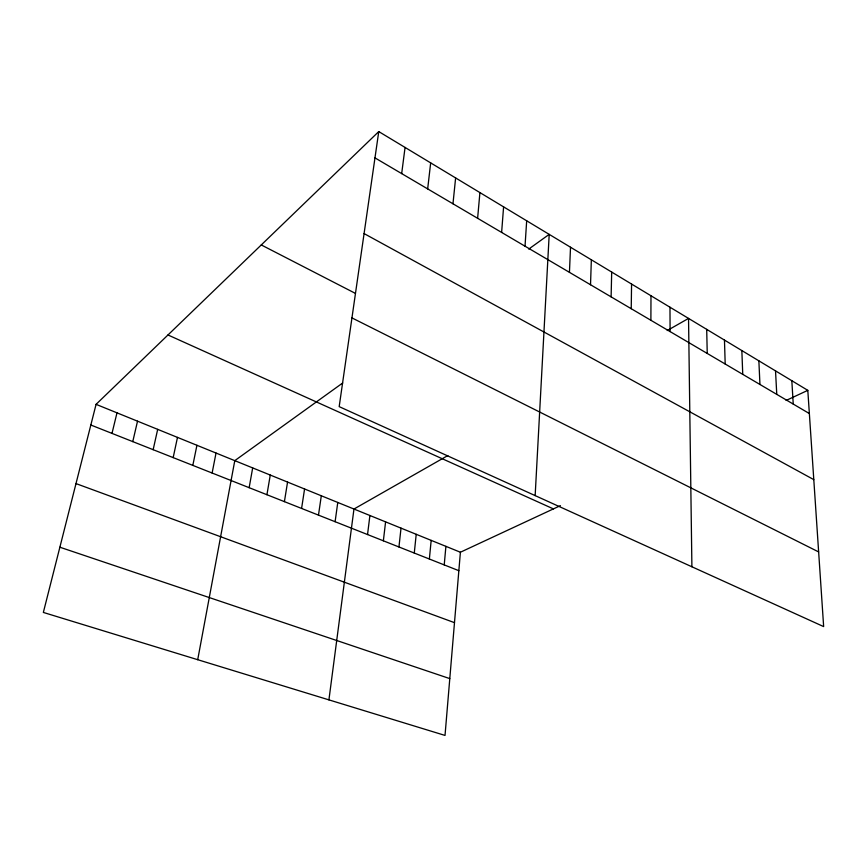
<?xml version="1.0" encoding="UTF-8"?>
<svg xmlns="http://www.w3.org/2000/svg" width="867" height="867" viewBox="0 0 867 867"><rect width="100%" height="100%" fill="white"/><g stroke="black" fill="none" stroke-linecap="round" stroke-linejoin="round"><path stroke-width="1.3" d="M650.889 320.281L650.987 295.766M631.23 308.717L631.566 284.051M611.116 296.872L611.69 272.065M590.525 284.755L591.348 259.797M569.446 272.336L570.519 247.236M535.156 495.61L549.201 234.372L528.751 249.078M525.023 246.195L526.681 220.792M501.625 232.421L503.597 206.866M560.418 505.634L460.399 552.236L445.02 735.422L43.35 612.438L96.074 404.347L378.76 131.578L807.806 390.345L823.65 626.592L339.181 406.634L378.76 131.578M477.619 218.289L479.917 192.582M444.229 564.894L445.898 546.351M429.371 559.02L431.17 540.379M414.274 553.048L416.214 534.3M452.975 203.788L455.619 177.93M398.95 546.979L401.02 528.133M427.669 188.898L430.671 162.888M383.366 540.813L385.587 521.869M367.543 534.549L369.906 515.507M401.681 173.595L405.062 147.444M328.918 699.875L353.964 509.037L447.827 455.554M335.106 521.706L337.772 502.459M318.482 515.128L321.31 495.783M301.586 508.441L304.577 488.988M284.409 501.635L287.562 482.074M266.928 494.721L270.266 475.062M249.154 487.688L252.676 467.92M197.709 659.7L234.784 460.648L342.703 382.986M212.122 473.024L216.024 453.04M192.821 465.384L196.928 445.28M173.172 457.613L177.486 437.391M153.156 449.691L157.686 429.36M132.77 441.617L137.528 421.178M111.995 433.392L116.991 412.833M667.243 330.544L688.539 318.417L691.899 566.769M786.109 400.467L807.806 390.345M59.877 547.218L449.789 678.612M75.993 483.591L454.492 622.658M90.829 425.014L458.849 570.692M96.074 404.347L460.399 552.236M167.97 334.965L553.417 508.896M351.948 317.896L818.643 551.932M261.27 244.938L355.394 293.382M364.086 233.581L813.799 479.635M374.978 157.881L809.366 413.559M791.831 380.711L793.24 404.065M775.521 370.87L776.767 394.377M758.863 360.824L759.947 384.471M741.849 350.561L742.748 374.36M724.465 340.081L725.191 364.01M706.703 329.362L707.234 353.443M669.974 307.211L670.093 331.584"/></g></svg>
